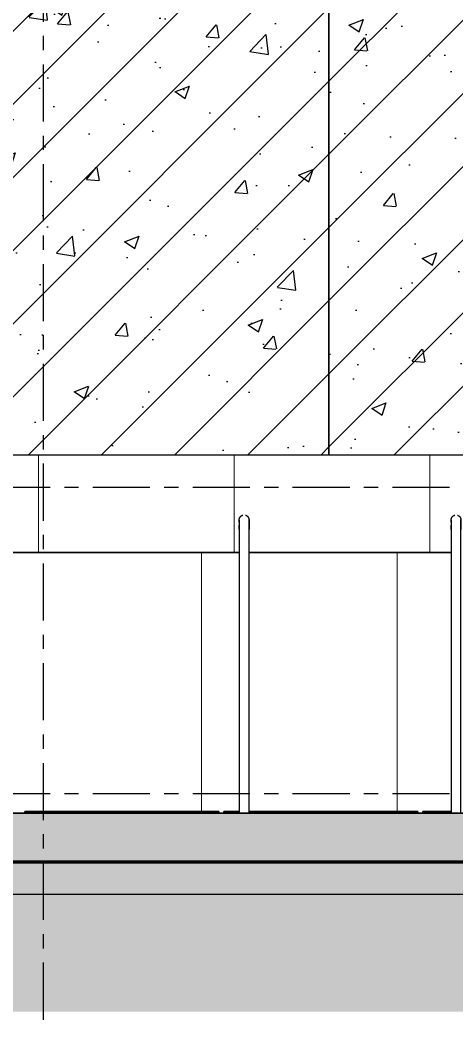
# Model space of a CAD drawing. Header units: millimetres. Extents: x -187664 to 435448, y -313239 to 299894.
# Drawn here: x 305119 to 306456, y 168324 to 171387 of the extents above; entities that cross this region are included whole.
import ezdxf
from ezdxf.enums import TextEntityAlignment as Align
from ezdxf.xclip import XClip

# ---------------------------------------------------------------- set-up
doc = ezdxf.new("R2010")
doc.units = ezdxf.units.MM
doc.header["$XCLIPFRAME"] = 0
doc.set_wipeout_variables(frame=1)
doc.linetypes.add('CENTER', pattern=[2, 1.25, -0.25, 0.25, -0.25])
doc.linetypes.add('TA_GL_000.70000', pattern=[1.925, 0.7, -0.175, 0.175, -0.175, 0.7])
for name, color, linetype in [('000 - 0_SYM_DWG_GRIDLINE_MAIN_COLOR_251', 7, 'Continuous'), ('000 - 0_SYM_DWG_SLOPE-SYM_TEXT_COLOR_3', 7, 'Continuous'), ('000 - CONCRETE_COL_CUT_COLOR_1', 7, 'Continuous'), ('000 - CONCRETE_COL_CUT_COLOR_5', 7, 'Continuous'), ('000 - CONCRETE_COL_HATCH_', 7, 'Continuous'), ('000 - CONCRETE_COL_WIPEOUT_', 7, 'Continuous'), ('000 - CONCRETE_PRECAST_MAIN_COLOR_1', 7, 'Continuous'), ('000 - CONCRETE_PRECAST_WIPEOUT_', 7, 'Continuous'), ('000 - EXISTING_BUILDING_MAIN_COLOR_251', 7, 'Continuous'), ('000 - EXISTING_BUILDING_WIPEOUT_', 7, 'Continuous'), ('000 - GRID', 7, 'CENTER')]:
    doc.layers.add(name, color=color, linetype=linetype)
doc.styles.add('ARIAL', font='arial.ttf')
doc.styles.add('TA', font='', dxfattribs={"height": 4.5})
doc.styles.get('TA').set_extended_font_data('Cordia New')

# ---------------------------------------------------------------- blocks, each defined once
blk = doc.blocks.new('DPA_Drainage Gutter_Landscape_Type A - DPA_Drainage Gutter_Landscape_Type A-20150989-2140-01 ENTRANCE 1 ELEVATION 1')
at = {"layer": '000 - EXISTING_BUILDING_MAIN_COLOR_251', "color": 7}
for p, q in [((-892344.7, 101455), (-892939.7, 101455)), ((-892939.7, 101455), (-892344.7, 101455)), ((-892939.7, 101450), (-892939.7, 101455)), ((-892939.7, 101450), (-892939.7, 101455)), ((-892932.7, 101455), (-892925.7, 101455)), ((-892925.7, 101455), (-892932.7, 101455)), ((-892932.7, 101455), (-892925.7, 101455)), ((-892925.7, 101455), (-892932.7, 101455)), ((-892932.7, 101455), (-892351.7, 101455)), ((-892351.7, 101455), (-892932.7, 101455)), ((-892932.7, 101455), (-892351.7, 101455)), ((-892351.7, 101455), (-892932.7, 101455)), ((-892918.7, 101455), (-892905.7, 101455)), ((-892905.7, 101455), (-892918.7, 101455)), ((-892918.7, 101455), (-892905.7, 101455)), ((-892905.7, 101455), (-892918.7, 101455)), ((-892898.7, 101455), (-892885.7, 101455)), ((-892885.7, 101455), (-892898.7, 101455)), ((-892898.7, 101455), (-892885.7, 101455)), ((-892885.7, 101455), (-892898.7, 101455)), ((-892878.7, 101455), (-892865.7, 101455)), ((-892865.7, 101455), (-892878.7, 101455)), ((-892878.7, 101455), (-892865.7, 101455)), ((-892865.7, 101455), (-892878.7, 101455)), ((-892858.7, 101455), (-892845.7, 101455)), ((-892845.7, 101455), (-892858.7, 101455)), ((-892858.7, 101455), (-892845.7, 101455)), ((-892845.7, 101455), (-892858.7, 101455)), ((-892838, 101455), (-892825.7, 101455)), ((-892825.7, 101455), (-892838, 101455)), ((-892838, 101455), (-892825.7, 101455)), ((-892825.7, 101455), (-892838, 101455)), ((-892818.7, 101455), (-892805.7, 101455)), ((-892805.7, 101455), (-892818.7, 101455)), ((-892818.7, 101455), (-892805.7, 101455)), ((-892805.7, 101455), (-892818.7, 101455)), ((-892798.7, 101455), (-892785.7, 101455)), ((-892785.7, 101455), (-892798.7, 101455)), ((-892798.7, 101455), (-892785.7, 101455)), ((-892785.7, 101455), (-892798.7, 101455)), ((-892778.7, 101455), (-892765.7, 101455)), ((-892765.7, 101455), (-892778.7, 101455)), ((-892778.7, 101455), (-892765.7, 101455)), ((-892765.7, 101455), (-892778.7, 101455)), ((-892758.7, 101455), (-892745.7, 101455)), ((-892745.7, 101455), (-892758.7, 101455)), ((-892758.7, 101455), (-892745.7, 101455)), ((-892745.7, 101455), (-892758.7, 101455)), ((-892738.7, 101455), (-892725.7, 101455)), ((-892725.7, 101455), (-892738.7, 101455)), ((-892738.7, 101455), (-892725.7, 101455)), ((-892725.7, 101455), (-892738.7, 101455)), ((-892718.7, 101455), (-892705.7, 101455)), ((-892705.7, 101455), (-892718.7, 101455)), ((-892718.7, 101455), (-892705.7, 101455)), ((-892705.7, 101455), (-892718.7, 101455)), ((-892698.7, 101455), (-892685.7, 101455)), ((-892685.7, 101455), (-892698.7, 101455)), ((-892698.7, 101455), (-892685.7, 101455)), ((-892685.7, 101455), (-892698.7, 101455)), ((-892678.7, 101455), (-892665.7, 101455)), ((-892665.7, 101455), (-892678.7, 101455)), ((-892678.7, 101455), (-892665.7, 101455)), ((-892665.7, 101455), (-892678.7, 101455)), ((-892658.7, 101455), (-892645.7, 101455)), ((-892645.7, 101455), (-892658.7, 101455)), ((-892658.7, 101455), (-892645.7, 101455)), ((-892645.7, 101455), (-892658.7, 101455)), ((-892638.7, 101455), (-892625.7, 101455)), ((-892625.7, 101455), (-892638.7, 101455)), ((-892638.7, 101455), (-892625.7, 101455)), ((-892625.7, 101455), (-892638.7, 101455)), ((-892618.7, 101455), (-892605.7, 101455)), ((-892605.7, 101455), (-892618.7, 101455)), ((-892618.7, 101455), (-892605.7, 101455)), ((-892605.7, 101455), (-892618.7, 101455)), ((-892598.7, 101455), (-892585.7, 101455)), ((-892585.7, 101455), (-892598.7, 101455)), ((-892598.7, 101455), (-892585.7, 101455)), ((-892585.7, 101455), (-892598.7, 101455)), ((-892578.7, 101455), (-892565.7, 101455)), ((-892565.7, 101455), (-892578.7, 101455)), ((-892578.7, 101455), (-892565.7, 101455)), ((-892565.7, 101455), (-892578.7, 101455)), ((-892558.7, 101455), (-892545.7, 101455)), ((-892545.7, 101455), (-892558.7, 101455)), ((-892558.7, 101455), (-892545.7, 101455)), ((-892545.7, 101455), (-892558.7, 101455)), ((-892538.7, 101455), (-892525.7, 101455)), ((-892525.7, 101455), (-892538.7, 101455)), ((-892538.7, 101455), (-892525.7, 101455)), ((-892525.7, 101455), (-892538.7, 101455)), ((-892518.7, 101455), (-892505.7, 101455)), ((-892505.7, 101455), (-892518.7, 101455)), ((-892518.7, 101455), (-892505.7, 101455)), ((-892505.7, 101455), (-892518.7, 101455)), ((-892498.7, 101455), (-892485.7, 101455)), ((-892485.7, 101455), (-892498.7, 101455)), ((-892498.7, 101455), (-892485.7, 101455)), ((-892485.7, 101455), (-892498.7, 101455)), ((-892478.7, 101455), (-892465.7, 101455)), ((-892465.7, 101455), (-892478.7, 101455)), ((-892478.7, 101455), (-892465.7, 101455)), ((-892465.7, 101455), (-892478.7, 101455)), ((-892458.7, 101455), (-892445.7, 101455)), ((-892445.7, 101455), (-892458.7, 101455)), ((-892458.7, 101455), (-892445.7, 101455)), ((-892445.7, 101455), (-892458.7, 101455)), ((-892438.7, 101455), (-892425.7, 101455)), ((-892425.7, 101455), (-892438.7, 101455)), ((-892438.7, 101455), (-892425.7, 101455)), ((-892425.7, 101455), (-892438.7, 101455)), ((-892418.7, 101455), (-892405.7, 101455)), ((-892405.7, 101455), (-892418.7, 101455)), ((-892418.7, 101455), (-892405.7, 101455)), ((-892405.7, 101455), (-892418.7, 101455)), ((-892398.7, 101455), (-892385.7, 101455)), ((-892385.7, 101455), (-892398.7, 101455)), ((-892398.7, 101455), (-892385.7, 101455)), ((-892385.7, 101455), (-892398.7, 101455)), ((-892378.7, 101455), (-892365.7, 101455)), ((-892365.7, 101455), (-892378.7, 101455)), ((-892378.7, 101455), (-892365.7, 101455)), ((-892365.7, 101455), (-892378.7, 101455)), ((-892358.7, 101455), (-892351.7, 101455)), ((-892351.7, 101455), (-892358.7, 101455)), ((-892358.7, 101455), (-892351.7, 101455)), ((-892351.7, 101455), (-892358.7, 101455)), ((-892344.7, 101455), (-892344.7, 101450)), ((-892344.7, 101450), (-892344.7, 101455)), ((-892282.4, 101455), (-892329.4, 101455)), ((-892329.4, 101455), (-892282.4, 101455)), ((-892329.4, 101450), (-892329.4, 101455)), ((-892329.4, 101450), (-892329.4, 101455)), ((-892322.4, 101455), (-892315.4, 101455)), ((-892315.4, 101455), (-892322.4, 101455)), ((-892322.4, 101455), (-892315.4, 101455)), ((-892315.4, 101455), (-892322.4, 101455)), ((-892322.4, 101455), (-892282.4, 101455)), ((-892282.4, 101455), (-892322.4, 101455)), ((-892322.4, 101455), (-892282.4, 101455)), ((-892282.4, 101455), (-892322.4, 101455)), ((-892308.4, 101455), (-892295.4, 101455)), ((-892295.4, 101455), (-892308.4, 101455)), ((-892308.4, 101455), (-892295.4, 101455)), ((-892295.4, 101455), (-892308.4, 101455)), ((-892288.4, 101455), (-892282.4, 101455)), ((-892282.4, 101455), (-892288.4, 101455)), ((-892288.4, 101455), (-892282.4, 101455)), ((-892282.4, 101455), (-892288.4, 101455)), ((-891734.4, 101455), (-892252.4, 101455)), ((-892252.4, 101455), (-891734.4, 101455)), ((-892252.4, 101455), (-891741.4, 101455)), ((-891741.4, 101455), (-892252.4, 101455)), ((-892252.4, 101455), (-891741.4, 101455)), ((-891741.4, 101455), (-892252.4, 101455)), ((-892248.4, 101455), (-892235.4, 101455)), ((-892235.4, 101455), (-892248.4, 101455)), ((-892248.4, 101455), (-892235.4, 101455)), ((-892235.4, 101455), (-892248.4, 101455)), ((-892228.4, 101455), (-892215.4, 101455)), ((-892215.4, 101455), (-892228.4, 101455)), ((-892228.4, 101455), (-892215.4, 101455)), ((-892215.4, 101455), (-892228.4, 101455)), ((-892208.4, 101455), (-892195.4, 101455)), ((-892195.4, 101455), (-892208.4, 101455)), ((-892208.4, 101455), (-892195.4, 101455)), ((-892195.4, 101455), (-892208.4, 101455)), ((-892188.4, 101455), (-892175.4, 101455)), ((-892175.4, 101455), (-892188.4, 101455)), ((-892188.4, 101455), (-892175.4, 101455)), ((-892175.4, 101455), (-892188.4, 101455)), ((-892168.4, 101455), (-892155.4, 101455)), ((-892155.4, 101455), (-892168.4, 101455)), ((-892168.4, 101455), (-892155.4, 101455)), ((-892155.4, 101455), (-892168.4, 101455)), ((-892148.4, 101455), (-892135.4, 101455)), ((-892135.4, 101455), (-892148.4, 101455)), ((-892148.4, 101455), (-892135.4, 101455)), ((-892135.4, 101455), (-892148.4, 101455)), ((-892128.4, 101455), (-892115.4, 101455)), ((-892115.4, 101455), (-892128.4, 101455)), ((-892128.4, 101455), (-892115.4, 101455)), ((-892115.4, 101455), (-892128.4, 101455)), ((-892108.4, 101455), (-892095.4, 101455)), ((-892095.4, 101455), (-892108.4, 101455)), ((-892108.4, 101455), (-892095.4, 101455)), ((-892095.4, 101455), (-892108.4, 101455)), ((-892088.4, 101455), (-892075.4, 101455)), ((-892075.4, 101455), (-892088.4, 101455)), ((-892088.4, 101455), (-892075.4, 101455)), ((-892075.4, 101455), (-892088.4, 101455)), ((-892068.4, 101455), (-892055.4, 101455)), ((-892055.4, 101455), (-892068.4, 101455)), ((-892068.4, 101455), (-892055.4, 101455)), ((-892055.4, 101455), (-892068.4, 101455)), ((-892048.4, 101455), (-892035.4, 101455)), ((-892035.4, 101455), (-892048.4, 101455)), ((-892048.4, 101455), (-892035.4, 101455)), ((-892035.4, 101455), (-892048.4, 101455)), ((-892028.4, 101455), (-892015.4, 101455)), ((-892015.4, 101455), (-892028.4, 101455)), ((-892028.4, 101455), (-892015.4, 101455)), ((-892015.4, 101455), (-892028.4, 101455)), ((-892008.4, 101455), (-891995.4, 101455)), ((-891995.4, 101455), (-892008.4, 101455)), ((-892008.4, 101455), (-891995.4, 101455)), ((-891995.4, 101455), (-892008.4, 101455)), ((-891988.4, 101455), (-891975.4, 101455)), ((-891975.4, 101455), (-891988.4, 101455)), ((-891988.4, 101455), (-891975.4, 101455)), ((-891975.4, 101455), (-891988.4, 101455)), ((-891968.4, 101455), (-891955.4, 101455)), ((-891955.4, 101455), (-891968.4, 101455)), ((-891968.4, 101455), (-891955.4, 101455)), ((-891955.4, 101455), (-891968.4, 101455)), ((-891948.4, 101455), (-891935.4, 101455)), ((-891935.4, 101455), (-891948.4, 101455)), ((-891948.4, 101455), (-891935.4, 101455)), ((-891935.4, 101455), (-891948.4, 101455)), ((-891928.4, 101455), (-891915.4, 101455)), ((-891915.4, 101455), (-891928.4, 101455)), ((-891928.4, 101455), (-891915.4, 101455)), ((-891915.4, 101455), (-891928.4, 101455)), ((-891908.4, 101455), (-891895.4, 101455)), ((-891895.4, 101455), (-891908.4, 101455)), ((-891908.4, 101455), (-891895.4, 101455)), ((-891895.4, 101455), (-891908.4, 101455)), ((-891888.4, 101455), (-891875.4, 101455)), ((-891875.4, 101455), (-891888.4, 101455)), ((-891888.4, 101455), (-891875.4, 101455)), ((-891875.4, 101455), (-891888.4, 101455)), ((-891868.4, 101455), (-891855.4, 101455)), ((-891855.4, 101455), (-891868.4, 101455)), ((-891868.4, 101455), (-891855.4, 101455)), ((-891855.4, 101455), (-891868.4, 101455)), ((-891848.4, 101455), (-891835.4, 101455)), ((-891835.4, 101455), (-891848.4, 101455)), ((-891848.4, 101455), (-891835.4, 101455)), ((-891835.4, 101455), (-891848.4, 101455)), ((-891828.4, 101455), (-891815.4, 101455)), ((-891815.4, 101455), (-891828.4, 101455)), ((-891828.4, 101455), (-891815.4, 101455)), ((-891815.4, 101455), (-891828.4, 101455)), ((-891808.4, 101455), (-891795.4, 101455)), ((-891795.4, 101455), (-891808.4, 101455)), ((-891808.4, 101455), (-891795.4, 101455)), ((-891795.4, 101455), (-891808.4, 101455)), ((-891788.4, 101455), (-891775.4, 101455)), ((-891775.4, 101455), (-891788.4, 101455)), ((-891788.4, 101455), (-891775.4, 101455)), ((-891775.4, 101455), (-891788.4, 101455)), ((-891768.4, 101455), (-891755.4, 101455)), ((-891755.4, 101455), (-891768.4, 101455)), ((-891768.4, 101455), (-891755.4, 101455)), ((-891755.4, 101455), (-891768.4, 101455)), ((-891748.4, 101455), (-891741.4, 101455)), ((-891741.4, 101455), (-891748.4, 101455)), ((-891748.4, 101455), (-891741.4, 101455)), ((-891741.4, 101455), (-891748.4, 101455)), ((-891734.4, 101455), (-891734.4, 101450)), ((-891734.4, 101450), (-891734.4, 101455)), ((-891632.4, 101455), (-891719.2, 101455)), ((-891719.2, 101455), (-891632.4, 101455)), ((-891719.2, 101450), (-891719.2, 101455)), ((-891719.2, 101450), (-891719.2, 101455)), ((-891712.2, 101455), (-891705.2, 101455)), ((-891705.2, 101455), (-891712.2, 101455)), ((-891712.2, 101455), (-891705.2, 101455)), ((-891705.2, 101455), (-891712.2, 101455)), ((-891712.2, 101455), (-891632.4, 101455)), ((-891632.4, 101455), (-891712.2, 101455)), ((-891712.2, 101455), (-891632.4, 101455)), ((-891632.4, 101455), (-891712.2, 101455)), ((-891698.2, 101455), (-891685.2, 101455)), ((-891685.2, 101455), (-891698.2, 101455)), ((-891698.2, 101455), (-891685.2, 101455)), ((-891685.2, 101455), (-891698.2, 101455)), ((-891678.2, 101455), (-891665.2, 101455)), ((-891665.2, 101455), (-891678.2, 101455)), ((-891678.2, 101455), (-891665.2, 101455)), ((-891665.2, 101455), (-891678.2, 101455)), ((-891658.2, 101455), (-891645.2, 101455)), ((-891645.2, 101455), (-891658.2, 101455)), ((-891658.2, 101455), (-891645.2, 101455)), ((-891645.2, 101455), (-891658.2, 101455)), ((-891638.2, 101455), (-891632.4, 101455)), ((-891632.4, 101455), (-891638.2, 101455)), ((-891638.2, 101455), (-891632.4, 101455)), ((-891632.4, 101455), (-891638.2, 101455))]:
    blk.add_line(p, q, dxfattribs=at)
blk = doc.blocks.new('DPA_U BICYCLE PARKING - DPA_U BICYCLE PARKING_650mm-5629965-2140-01 ENTRANCE 1 ELEVATION 1')
at = {"layer": '000 - EXISTING_BUILDING_MAIN_COLOR_251', "color": 7}
for p, q in [((-892282.4, 102320), (-892282.4, 101450)), ((-892252.4, 101450), (-892252.4, 102320)), ((-892344.7, 101450), (-892329.4, 101450)), ((-892267.4, 101450), (-892281.9, 101450)), ((-892281.9, 101450), (-892267.4, 101450)), ((-892267.4, 101450), (-892281.9, 101450)), ((-892281.9, 101450), (-892267.4, 101450)), ((-892267.4, 101450), (-892252.9, 101450)), ((-892252.9, 101450), (-892267.4, 101450)), ((-892267.4, 101450), (-892252.9, 101450)), ((-892252.9, 101450), (-892267.4, 101450))]:
    blk.add_line(p, q, dxfattribs=at)
at = {"layer": '000 - EXISTING_BUILDING_MAIN_COLOR_251', "color": 7, "flags": 128}
for points in [[(-892282.4, 102350), (-892282.4, 102350.6), (-892282.3, 102351.2), (-892282.3, 102351.8), (-892282.2, 102352.4), (-892282.1, 102353), (-892281.9, 102353.6), (-892281.8, 102354.1), (-892281.6, 102354.7), (-892281.4, 102355.3), (-892281.2, 102355.8), (-892280.9, 102356.4), (-892280.7, 102356.9), (-892280.4, 102357.5), (-892280.1, 102358), (-892279.8, 102358.5), (-892279.4, 102359), (-892279, 102359.4), (-892278.7, 102359.9), (-892278.2, 102360.3), (-892277.8, 102360.8), (-892277.4, 102361.2), (-892276.9, 102361.6), (-892276.5, 102361.9), (-892276, 102362.3), (-892275.5, 102362.6), (-892275, 102362.9), (-892274.4, 102363.2), (-892273.9, 102363.5), (-892273.4, 102363.8), (-892272.8, 102364), (-892272.2, 102364.2), (-892271.7, 102364.4), (-892271.1, 102364.5)], [(-892262.7, 102364.2), (-892262.1, 102364), (-892261.5, 102363.8), (-892261, 102363.6), (-892260.4, 102363.3), (-892259.9, 102363), (-892259.4, 102362.7), (-892258.9, 102362.4), (-892258.4, 102362), (-892257.9, 102361.7), (-892257.5, 102361.3), (-892257, 102360.9), (-892256.6, 102360.5), (-892256.2, 102360), (-892255.8, 102359.6), (-892255.4, 102359.1), (-892255.1, 102358.6), (-892254.8, 102358.1), (-892254.4, 102357.6), (-892254.1, 102357.1), (-892253.9, 102356.5), (-892253.6, 102356), (-892253.4, 102355.4), (-892253.2, 102354.9), (-892253, 102354.3), (-892252.8, 102353.7), (-892252.7, 102353.1), (-892252.6, 102352.5), (-892252.5, 102352), (-892252.4, 102351.4), (-892252.4, 102350.8), (-892252.4, 102350.2), (-892252.4, 102350)], [(-892282.4, 102343.1), (-892282.4, 102343.9), (-892282.4, 102344.6), (-892282.4, 102345.2), (-892282.4, 102345.9), (-892282.4, 102346.5), (-892282.4, 102347), (-892282.4, 102347.5), (-892282.4, 102348), (-892282.4, 102348.4), (-892282.4, 102348.7), (-892282.4, 102349.1), (-892282.4, 102349.3), (-892282.4, 102349.6), (-892282.4, 102349.7), (-892282.4, 102349.9), (-892282.4, 102350), (-892282.4, 102350)], [(-892282.4, 102350), (-892282.4, 102350), (-892282.4, 102349.9), (-892282.4, 102349.8), (-892282.4, 102349.6), (-892282.4, 102349.4), (-892282.4, 102349.1), (-892282.4, 102348.8), (-892282.4, 102348.5), (-892282.4, 102348.1), (-892282.4, 102347.6), (-892282.4, 102347.1), (-892282.4, 102346.6), (-892282.4, 102346), (-892282.4, 102345.4), (-892282.4, 102344.8), (-892282.4, 102344.1), (-892282.4, 102343.3), (-892282.4, 102342.6), (-892282.4, 102341.7), (-892282.4, 102340.9), (-892282.4, 102340), (-892282.4, 102339.1), (-892282.4, 102338.2), (-892282.4, 102337.2), (-892282.4, 102336.2), (-892282.4, 102335.2), (-892282.4, 102334.1), (-892282.4, 102333.1), (-892282.4, 102332), (-892282.4, 102330.9), (-892282.4, 102329.7), (-892282.4, 102328.6), (-892282.4, 102327.4), (-892282.4, 102326.3), (-892282.4, 102325.1), (-892282.4, 102323.9), (-892282.4, 102322.7), (-892282.4, 102321.5), (-892282.4, 102320.3), (-892282.4, 102320)], [(-892282.4, 102320), (-892282.4, 102321.2), (-892282.4, 102322.4), (-892282.4, 102323.6), (-892282.4, 102324.8), (-892282.4, 102326), (-892282.4, 102327.1), (-892282.4, 102328.3), (-892282.4, 102329.4), (-892282.4, 102330.6), (-892282.4, 102331.7), (-892282.4, 102332.8), (-892282.4, 102333.9)], [(-892252.4, 102350), (-892252.4, 102350), (-892252.4, 102349.9), (-892252.4, 102349.8), (-892252.4, 102349.6), (-892252.4, 102349.4), (-892252.4, 102349.1), (-892252.4, 102348.8), (-892252.4, 102348.5), (-892252.4, 102348.1), (-892252.4, 102347.6), (-892252.4, 102347.1), (-892252.4, 102346.6), (-892252.4, 102346), (-892252.4, 102345.4), (-892252.4, 102344.8), (-892252.4, 102344.1), (-892252.4, 102343.3), (-892252.4, 102342.6), (-892252.4, 102341.7), (-892252.4, 102340.9), (-892252.4, 102340), (-892252.4, 102339.1), (-892252.4, 102338.2), (-892252.4, 102337.2), (-892252.4, 102336.2), (-892252.4, 102335.2), (-892252.4, 102334.1), (-892252.4, 102333.1), (-892252.4, 102332), (-892252.4, 102330.9), (-892252.4, 102329.7), (-892252.4, 102328.6), (-892252.4, 102327.4), (-892252.4, 102326.3), (-892252.4, 102325.1), (-892252.4, 102323.9), (-892252.4, 102322.7), (-892252.4, 102321.5), (-892252.4, 102320.3), (-892252.4, 102320)], [(-892252.4, 102320), (-892252.4, 102321.2), (-892252.4, 102322.4), (-892252.4, 102323.6), (-892252.4, 102324.8), (-892252.4, 102326), (-892252.4, 102327.1), (-892252.4, 102328.3), (-892252.4, 102329.4), (-892252.4, 102330.6), (-892252.4, 102331.7), (-892252.4, 102332.8), (-892252.4, 102333.9), (-892252.4, 102334.9), (-892252.4, 102335.9), (-892252.4, 102336.9), (-892252.4, 102337.9), (-892252.4, 102338.9), (-892252.4, 102339.8), (-892252.4, 102340.7), (-892252.4, 102341.5), (-892252.4, 102342.3), (-892252.4, 102343.1), (-892252.4, 102343.9), (-892252.4, 102344.6), (-892252.4, 102345.2), (-892252.4, 102345.9), (-892252.4, 102346.5), (-892252.4, 102347), (-892252.4, 102347.5), (-892252.4, 102348), (-892252.4, 102348.4), (-892252.4, 102348.7), (-892252.4, 102349.1), (-892252.4, 102349.3), (-892252.4, 102349.6), (-892252.4, 102349.7), (-892252.4, 102349.9), (-892252.4, 102350), (-892252.4, 102350)]]:
    blk.add_lwpolyline(points, dxfattribs=at)
blk = doc.blocks.new('DPA_U BICYCLE PARKING - DPA_U BICYCLE PARKING_650mm-V150-2140-01 ENTRANCE 1 ELEVATION 1')
at = {"layer": '000 - EXISTING_BUILDING_MAIN_COLOR_251', "color": 7}
for p, q in [((-891632.4, 102320), (-891632.4, 101450)), ((-891602.4, 101450), (-891602.4, 102320)), ((-891734.4, 101450), (-891719.2, 101450)), ((-891617.4, 101450), (-891631.9, 101450)), ((-891631.9, 101450), (-891617.4, 101450)), ((-891617.4, 101450), (-891631.9, 101450)), ((-891631.9, 101450), (-891617.4, 101450)), ((-891617.4, 101450), (-891602.9, 101450)), ((-891602.9, 101450), (-891617.4, 101450)), ((-891617.4, 101450), (-891602.9, 101450)), ((-891602.9, 101450), (-891617.4, 101450))]:
    blk.add_line(p, q, dxfattribs=at)
at = {"layer": '000 - EXISTING_BUILDING_MAIN_COLOR_251', "color": 7, "flags": 128}
for points in [[(-891632.4, 102350), (-891632.4, 102350.6), (-891632.3, 102351.2), (-891632.3, 102351.8), (-891632.2, 102352.4), (-891632.1, 102353), (-891631.9, 102353.6), (-891631.8, 102354.1), (-891631.6, 102354.7), (-891631.4, 102355.3), (-891631.2, 102355.8), (-891630.9, 102356.4), (-891630.7, 102356.9), (-891630.4, 102357.5), (-891630.1, 102358), (-891629.8, 102358.5), (-891629.4, 102359), (-891629, 102359.4), (-891628.7, 102359.9), (-891628.2, 102360.3), (-891627.8, 102360.8), (-891627.4, 102361.2), (-891626.9, 102361.6), (-891626.5, 102361.9), (-891626, 102362.3), (-891625.5, 102362.6), (-891625, 102362.9), (-891624.4, 102363.2), (-891623.9, 102363.5), (-891623.4, 102363.8), (-891622.8, 102364), (-891622.2, 102364.2), (-891621.7, 102364.4), (-891621.1, 102364.5)], [(-891612.7, 102364.2), (-891612.1, 102364), (-891611.5, 102363.8), (-891611, 102363.6), (-891610.4, 102363.3), (-891609.9, 102363), (-891609.4, 102362.7), (-891608.9, 102362.4), (-891608.4, 102362), (-891607.9, 102361.7), (-891607.5, 102361.3), (-891607, 102360.9), (-891606.6, 102360.5), (-891606.2, 102360), (-891605.8, 102359.6), (-891605.4, 102359.1), (-891605.1, 102358.6), (-891604.8, 102358.1), (-891604.4, 102357.6), (-891604.1, 102357.1), (-891603.9, 102356.5), (-891603.6, 102356), (-891603.4, 102355.4), (-891603.2, 102354.9), (-891603, 102354.3), (-891602.8, 102353.7), (-891602.7, 102353.1), (-891602.6, 102352.5), (-891602.5, 102352), (-891602.4, 102351.4), (-891602.4, 102350.8), (-891602.4, 102350.2), (-891602.4, 102350)], [(-891632.4, 102343.1), (-891632.4, 102343.9), (-891632.4, 102344.6), (-891632.4, 102345.2), (-891632.4, 102345.9), (-891632.4, 102346.5), (-891632.4, 102347), (-891632.4, 102347.5), (-891632.4, 102348), (-891632.4, 102348.4), (-891632.4, 102348.7), (-891632.4, 102349.1), (-891632.4, 102349.3), (-891632.4, 102349.6), (-891632.4, 102349.7), (-891632.4, 102349.9), (-891632.4, 102350), (-891632.4, 102350)], [(-891632.4, 102350), (-891632.4, 102350), (-891632.4, 102349.9), (-891632.4, 102349.8), (-891632.4, 102349.6), (-891632.4, 102349.4), (-891632.4, 102349.1), (-891632.4, 102348.8), (-891632.4, 102348.5), (-891632.4, 102348.1), (-891632.4, 102347.6), (-891632.4, 102347.1), (-891632.4, 102346.6), (-891632.4, 102346), (-891632.4, 102345.4), (-891632.4, 102344.8), (-891632.4, 102344.1), (-891632.4, 102343.3), (-891632.4, 102342.6), (-891632.4, 102341.7), (-891632.4, 102340.9), (-891632.4, 102340), (-891632.4, 102339.1), (-891632.4, 102338.2), (-891632.4, 102337.2), (-891632.4, 102336.2), (-891632.4, 102335.2), (-891632.4, 102334.1), (-891632.4, 102333.1), (-891632.4, 102332), (-891632.4, 102330.9), (-891632.4, 102329.7), (-891632.4, 102328.6), (-891632.4, 102327.4), (-891632.4, 102326.3), (-891632.4, 102325.1), (-891632.4, 102323.9), (-891632.4, 102322.7), (-891632.4, 102321.5), (-891632.4, 102320.3), (-891632.4, 102320)], [(-891632.4, 102320), (-891632.4, 102321.2), (-891632.4, 102322.4), (-891632.4, 102323.6), (-891632.4, 102324.8), (-891632.4, 102326), (-891632.4, 102327.1), (-891632.4, 102328.3), (-891632.4, 102329.4), (-891632.4, 102330.6), (-891632.4, 102331.7), (-891632.4, 102332.8), (-891632.4, 102333.9)], [(-891602.4, 102350), (-891602.4, 102350), (-891602.4, 102349.9), (-891602.4, 102349.8), (-891602.4, 102349.6), (-891602.4, 102349.4), (-891602.4, 102349.1), (-891602.4, 102348.8), (-891602.4, 102348.5), (-891602.4, 102348.1), (-891602.4, 102347.6), (-891602.4, 102347.1), (-891602.4, 102346.6), (-891602.4, 102346), (-891602.4, 102345.4), (-891602.4, 102344.8), (-891602.4, 102344.1), (-891602.4, 102343.3), (-891602.4, 102342.6), (-891602.4, 102341.7), (-891602.4, 102340.9), (-891602.4, 102340), (-891602.4, 102339.1), (-891602.4, 102338.2), (-891602.4, 102337.2), (-891602.4, 102336.2), (-891602.4, 102335.2), (-891602.4, 102334.1), (-891602.4, 102333.1), (-891602.4, 102332), (-891602.4, 102330.9), (-891602.4, 102329.7), (-891602.4, 102328.6), (-891602.4, 102327.4), (-891602.4, 102326.3), (-891602.4, 102325.1), (-891602.4, 102323.9), (-891602.4, 102322.7), (-891602.4, 102321.5), (-891602.4, 102320.3), (-891602.4, 102320)], [(-891602.4, 102320), (-891602.4, 102321.2), (-891602.4, 102322.4), (-891602.4, 102323.6), (-891602.4, 102324.8), (-891602.4, 102326), (-891602.4, 102327.1), (-891602.4, 102328.3), (-891602.4, 102329.4), (-891602.4, 102330.6), (-891602.4, 102331.7), (-891602.4, 102332.8), (-891602.4, 102333.9), (-891602.4, 102334.9), (-891602.4, 102335.9), (-891602.4, 102336.9), (-891602.4, 102337.9), (-891602.4, 102338.9), (-891602.4, 102339.8), (-891602.4, 102340.7), (-891602.4, 102341.5), (-891602.4, 102342.3), (-891602.4, 102343.1), (-891602.4, 102343.9), (-891602.4, 102344.6), (-891602.4, 102345.2), (-891602.4, 102345.9), (-891602.4, 102346.5), (-891602.4, 102347), (-891602.4, 102347.5), (-891602.4, 102348), (-891602.4, 102348.4), (-891602.4, 102348.7), (-891602.4, 102349.1), (-891602.4, 102349.3), (-891602.4, 102349.6), (-891602.4, 102349.7), (-891602.4, 102349.9), (-891602.4, 102350), (-891602.4, 102350)]]:
    blk.add_lwpolyline(points, dxfattribs=at)
blk = doc.blocks.new('*U4921')
at = {"color": 7}
blk.add_wipeout([(0, 0), (1500, 0), (1500, 3000), (0, 3000)], dxfattribs=at).dxf.layer = '000 - CONCRETE_PRECAST_WIPEOUT_'
at = {"layer": '000 - CONCRETE_COL_HATCH_'}
h = blk.add_hatch(dxfattribs=at)
h.set_pattern_fill('ANSI31')
h.set_pattern_definition([(45, (1531882.3, 697678.04), (-112.253202, 112.253202), [])])
h.paths.add_polyline_path([(0, 0), (1500, 0), (1500, 3000), (0, 3000)])
h = blk.add_hatch(dxfattribs=at)
h.set_pattern_fill('AR-CONC', scale=0.05)
h.set_pattern_definition([(50, (1531882.3, 695178.04), (455.46167, -39.84771), [47.625, -523.875]), (355, (1531882.3, 695178.04), (-88.10855, 477.64211), [38.1, -419.10146]), (100.451445, (1531920.25, 695174.7), (367.35312, 437.79438), [40.47502, -445.22561]), (46.1842, (1531882.3, 695305.04), (677.6976, -105.10582), [71.4375, -785.8125]), (96.635558, (1531938.8, 695296.3), (593.51034, 618.5653), [60.71256, -667.83902]), (351.18415, (1531882.3, 695305.04), (593.51034, 618.5653), [57.14992, -628.64933]), (21, (1531945.8, 695273.3), (379.03598, -255.662995), [47.625, -523.875]), (326, (1531945.8, 695273.3), (154.50507, 460.46992), [38.1, -419.1]), (71.451445, (1531977.4, 695252), (533.54105, 204.80692), [40.47502, -445.22484]), (37.5, (1531882.3, 695178.04), (7.721508, 211.387597), [0, -414.02, 0, -425.45, 0, -420.6875]), (7.5, (1531882.3, 695178.04), (167.049156, 250.451437), [0, -242.57, 0, -404.495, 0, -160.3375]), (327.5, (1531740.69, 695178.04), (338.976488, -14.32186), [0, -158.75, 0, -495.3, 0, -657.225]), (317.5, (1531677.2, 695178.04), (370.322953, 63.56623), [0, -206.375, 0, -328.93, 0, -466.725])])
h.paths.add_polyline_path([(0, 0), (1500, 0), (1500, 3000), (0, 3000)])
at = {"layer": '000 - CONCRETE_PRECAST_MAIN_COLOR_1', "color": 7}
blk.add_lwpolyline([(0, 0), (1500, 0), (1500, 3000), (0, 3000)], close=True, dxfattribs=at)
blk = doc.blocks.new('*U4967')
at = {"layer": '000 - CONCRETE_COL_HATCH_'}
h = blk.add_hatch(dxfattribs=at)
h.set_pattern_fill('AR-CONC', scale=0.04)
h.set_pattern_definition([(50, (194562.637, -877569.876), (7.28738676, -0.63756342), [0.762, -8.382]), (355, (194562.637, -877569.876), (-1.40973686, 7.64227381), [0.6096, -6.705623367]), (100.4514447, (194563.244, -877569.929), (5.877649884, 7.004710076), [0.64760035, -7.123609784]), (46.1842, (194562.637, -877567.844), (10.84316164, -1.68169312), [1.143, -12.573]), (96.6355576, (194563.541, -877567.984), (9.49616536, 9.89704498), [0.97140093, -10.68542433]), (351.1841512, (194562.637, -877567.844), (9.49616536, 9.89704498), [0.91439868, -10.05838928]), (21, (194563.653, -877568.352), (6.06457565, -4.090607927), [0.762, -8.382]), (326, (194563.653, -877568.352), (2.472081134, 7.367518645), [0.6096, -6.7056]), (71.451445, (194564.1584, -877568.6926), (8.53665677, 3.276910755), [0.64760035, -7.123597504]), (37.5, (194562.637, -877569.8757), (0.12354413, 3.382201555), [0, -6.62432, 0, -6.8072, 0, -6.731]), (7.5, (194562.637, -877569.8757), (2.6727865, 4.007222993), [0, -3.88112, 0, -6.47192, 0, -2.5654]), (327.5, (194560.3713, -877569.8757), (5.423623807, -0.22914976), [0, -2.54, 0, -7.9248, 0, -10.5156]), (317.5, (194559.3553, -877569.8757), (5.925167255, 1.017059641), [0, -3.302, 0, -5.26288, 0, -7.4676])])
h.paths.add_polyline_path([(0, 0), (99377.6, 0), (99377.6, 300), (-267.5, 300), (-285.6, 299), (-303.5, 296.1), (-320.9, 291.2), (-337.6, 284.2), (-353.2, 275.1), (-367.3, 263.9), (-379.4, 250.4), (-388.8, 235), (-394.8, 217.9), (-396.9, 200), (-396.9, -917.6), (0, -913.9)])
at = {"layer": '000 - CONCRETE_COL_CUT_COLOR_1', "color": 7, "lineweight": -2}
for points in [[(0, 0), (99377.6, 0)], [(99377.6, 300), (-267.5, 300)]]:
    blk.add_lwpolyline(points, dxfattribs=at)
blk = doc.blocks.new('*U4973')
at = {"layer": '000 - CONCRETE_COL_HATCH_'}
h = blk.add_hatch(dxfattribs=at)
h.set_pattern_fill('EARTH', scale=0.5, angle=45)
h.set_pattern_definition([(45, (80451.9618, -870810.918), (0, 4.49012806), [3.175, -3.175]), (45, (80451.12, -870810.076), (0, 4.49012806), [3.175, -3.175]), (45, (80450.278, -870809.234), (0, 4.49012806), [3.175, -3.175]), (135, (80450.278, -870808.673), (-4.49012806, 0), [3.175, -3.175]), (135, (80451.12, -870807.831), (-4.49012806, 0), [3.175, -3.175]), (135, (80451.9618, -870806.989), (-4.49012806, 0), [3.175, -3.175])])
h.paths.add_polyline_path([(0, 0), (40226, 0), (40226, -458.8), (0, -458.8)])
blk = doc.blocks.new('C-1-PP19-AR-2140-01-D_20260610-100004_ELEVATION_1_EXBOT')
at = {"layer": '000 - EXISTING_BUILDING_MAIN_COLOR_251', "color": 7}
for p, q in [((-5523.9, 101300), (8070.6, 101300)), ((8070.6, 101300), (-5523.9, 101300)), ((46986.8, 101200), (-10512.1, 101200))]:
    blk.add_line(p, q, dxfattribs=at)
at = {"layer": '000 - EXISTING_BUILDING_MAIN_COLOR_251', "color": 7, "lineweight": 100}
blk.add_line((8070.6, 101300), (-5523.9, 101300), dxfattribs=at)
at = {"color": 7}
blk.add_wipeout([(-1600, 101450), (26375, 101450), (26375, 105550), (-1600, 105550)], dxfattribs=at).dxf.layer = '000 - EXISTING_BUILDING_WIPEOUT_'
at = {"layer": '000 - EXISTING_BUILDING_MAIN_COLOR_251', "lineweight": 9}
h = blk.add_hatch(dxfattribs=at)
h.set_pattern_fill('FP_26', style=0, pattern_type=2)
h.set_pattern_definition([(90, (12875, 101450), (-1500, 9e-14), [])])
h.paths.add_polyline_path([(-1600, 102550), (8124.5, 102550), (9755, 103376.5), (9755, 105550), (-1600, 105550), (-1600, 102735)])
h.paths.add_polyline_path([(9479.3, 102550), (9755, 102550), (9755, 103083.9), (9479.3, 102944.1), (9479.3, 102735)])
h.paths.add_polyline_path([(9405, 102550), (9405, 102906.5), (8859.3, 102629.9), (8860.1, 102550), (9365.4, 102550)])
h.paths.add_polyline_path([(8208.6, 102550), (8485, 102550), (8485.9, 102589.3), (8500, 102589.3), (8500, 102697.7), (8242.4, 102567.1)])
h.paths.add_polyline_path([(8535, 102550), (8617.7, 102550), (8810.7, 102647.8), (8810.7, 102736.4), (8825.3, 102736.4), (8826.3, 102756.4), (8844.7, 102756.4), (8845.3, 102736.4), (8859.3, 102736.4), (8859.3, 102672.5), (9405, 102949.2), (9405.9, 103060.7), (9420, 103060.7), (9420, 103164.1), (8845, 102872.6), (8844.7, 102763.8), (8842.1, 102759.4), (8832.3, 102756.8), (8827.4, 102760.1), (8825.3, 102763.8), (8825, 102785.4), (8825, 102862.5), (8520, 102707.9), (8520, 102589.3), (8535, 102589.3), (8535, 102576.5)])
h.paths.add_polyline_path([(8810.7, 102550), (8810.7, 102605.2), (8701.8, 102550), (8803.9, 102550)])
h.paths.add_polyline_path([(9479.3, 102986.7), (9755, 103126.5), (9755, 103333.9), (9465, 103186.3), (9464.7, 103078.1), (9462.1, 103073.6), (9452.4, 103071.1), (9447.4, 103074.4), (9445.3, 103078.1), (9445, 103099.7), (9444.7, 103176.6), (9440, 103174.2), (9440, 103060.7), (9445.3, 103060.7), (9446.3, 103070.7), (9464.7, 103070.7), (9465.3, 103050.7), (9479.3, 103050.7)])
h.paths.add_polyline_path([(4725, 104350), (4525, 104350), (4525, 104550), (4725, 104550)])
h.paths.add_polyline_path([(-1012.5, 104350), (-1212.5, 104350), (-1212.5, 104550), (-1012.5, 104550)])
h.paths.add_polyline_path([(1725, 104350), (1525, 104350), (1525, 104550), (1725, 104550)])
h.paths.add_polyline_path([(7525, 104350), (7525, 104550), (7725, 104550), (7725, 104350)])
h = blk.add_hatch(dxfattribs=at)
h.set_pattern_fill('FP_17', style=0, pattern_type=2)
h.set_pattern_definition([(90, (-1425, 102550), (-600, 4e-14), [])])
h.paths.add_polyline_path([(-1400, 102250), (600, 102250), (600.8, 102350.4), (601.9, 102355.3), (602.4, 102356.6), (605.9, 102360.9), (610.1, 102363.5), (611.4, 102364.5), (618.9, 102364.5), (619.8, 102363.1), (624.3, 102360.7), (628.5, 102355.7), (629, 102347.2), (629.9, 102326.9), (630, 102309), (630, 102250), (1250, 102250), (1250.8, 102350.4), (1252.4, 102355.4), (1252.4, 102356.6), (1255.9, 102360.9), (1260.1, 102363.5), (1261.4, 102364.5), (1268.9, 102364.5), (1269.8, 102363.1), (1274.3, 102360.7), (1278.5, 102355.7), (1279, 102347.2), (1279.9, 102326.9), (1280, 102309), (1280, 102250), (1900, 102250), (1900.8, 102350.4), (1902.4, 102355.4), (1902.4, 102356.6), (1905.9, 102360.9), (1910.1, 102363.5), (1911.4, 102364.5), (1918.9, 102364.5), (1919.8, 102363.1), (1924.3, 102360.7), (1928.5, 102355.7), (1929, 102347.2), (1929.9, 102326.9), (1930, 102309), (1930, 102250), (2550, 102250), (2550.8, 102350.4), (2552.4, 102355.4), (2552.4, 102356.6), (2555.9, 102360.9), (2560.1, 102363.5), (2561.4, 102364.5), (2568.9, 102364.5), (2569.8, 102363.1), (2574.3, 102360.7), (2578.5, 102355.7), (2579, 102347.2), (2579.9, 102326.9), (2580, 102309), (2580, 102250), (3200, 102250), (3200.8, 102350.4), (3202.4, 102355.4), (3202.4, 102356.6), (3205.9, 102360.9), (3210.1, 102363.5), (3211.4, 102364.5), (3218.9, 102364.5), (3219.8, 102363.1), (3224.3, 102360.7), (3228.5, 102355.7), (3229, 102347.2), (3229.9, 102326.9), (3230, 102310.2), (3230, 102250), (7375.7, 102250), (7358.4, 102300.2), (7355, 102321.4), (7363.8, 102351.7), (7373.4, 102365.3), (7379.1, 102371), (7388.1, 102376.8), (7402.6, 102383.9), (7424, 102388), (7524.9, 102388), (7524.9, 102450), (7475, 102450), (7475, 102550), (-1400, 102550), (-1400, 102418)])
h.paths.add_polyline_path([(7424, 102350), (7424, 102350.7), (7422.3, 102349.9)])
h.paths.add_polyline_path([(7416.1, 102250), (7524.9, 102250), (7524.5, 102350), (7420.5, 102348.9), (7405.5, 102343.9), (7394.3, 102326.7), (7396.1, 102305.2), (7416.1, 102250)])
h.paths.add_polyline_path([(7394.3, 102308.2), (7394.9, 102308.4), (7394.2, 102308.4)])
h = blk.add_hatch(dxfattribs=at)
h.set_pattern_fill('FP_16', style=0, pattern_type=2)
h.set_pattern_definition([(90, (9875, 101450), (-600, 4e-14), [])])
h.paths.add_polyline_path([(537.7, 101450), (552.9, 101450), (552.9, 101455), (600, 101455), (600, 102250), (-1600, 102250), (-1599.2, 101450), (-1565, 101450.6), (-1565, 101452), (-1135, 101452), (-1135, 101450), (-1115, 101450), (-1115, 101452), (-685, 101452), (-685, 101450), (-667.5, 101450), (-667.5, 101455), (-72.5, 101455), (-72.5, 101450), (-57.3, 101450), (-57.3, 101455), (537.7, 101455)])
h.paths.add_polyline_path([(7250.1, 101450), (7265.3, 101450), (7265.3, 101455), (7475, 101455), (7474, 102100.1), (7454.4, 102101), (7444.9, 102106.2), (7442.4, 102110.9), (7428.2, 102122), (7413.1, 102147.3), (7375.7, 102250), (3230, 102250), (3230, 101455), (3588.8, 101455), (3588.8, 101450), (3604, 101450), (3604, 101455), (4199, 101455), (4199, 101450), (4214.2, 101450), (4214.2, 101455), (4809.2, 101455), (4809.2, 101450), (4824.4, 101450), (4824.4, 101455), (5419.4, 101455), (5419.4, 101450), (5434.6, 101450), (5434.9, 101455), (6029.6, 101455), (6029.6, 101450), (6044.9, 101450), (6044.9, 101455), (6639.9, 101455), (6639.9, 101450), (6655.1, 101450), (6655.1, 101455), (7250.1, 101455)])
h.paths.add_polyline_path([(1147.9, 101450), (1163.1, 101450), (1163.1, 101455), (1250, 101455), (1250, 102250), (630, 102250), (630, 101455), (1147.9, 101455)])
h.paths.add_polyline_path([(1758.1, 101450), (1773.4, 101450), (1773.4, 101455), (1900, 101455), (1900, 102250), (1280, 102250), (1280, 101455), (1758.1, 101455)])
h.paths.add_polyline_path([(2368.4, 101450), (2383.6, 101450), (2383.6, 101455), (2550, 101455), (2550, 102250), (1930, 102250), (1930, 101455), (2368.4, 101455)])
h.paths.add_polyline_path([(2978.6, 101450), (2993.8, 101450), (2993.8, 101455), (3200, 101455), (3200, 102250), (2580, 102250), (2580, 101455), (2978.6, 101455)])
h.paths.add_polyline_path([(4761, 101850), (4675, 101850), (4675, 102050), (4875, 102050), (4875, 101850)])
h.paths.add_polyline_path([(-1303.3, 101850), (-1325, 101850), (-1325, 102050), (-1125, 102050), (-1125, 101850)])
h.paths.add_polyline_path([(1675, 101850), (1675, 102050), (1875, 102050), (1875, 101850), (1841.2, 101850)])
h.paths.add_polyline_path([(7475, 102139.2), (7475, 102250), (7416.1, 102250), (7451.7, 102155.6), (7461.2, 102143.5), (7474.8, 102139.2)])
h = blk.add_hatch(dxfattribs=at)
h.set_pattern_fill('FP_1', style=0, pattern_type=2)
h.set_pattern_definition([(50, (38538.46, 0), (728.7365, -63.7558), [76.2, -838.2]), (355, (38538.5, 0), (-140.9716, 764.2276), [60.96, -670.56]), (100.451, (38599.2, -5.3), (587.77, 700.4668), [64.76, -712.36]), (46.184, (38538.5, 203.2), (1084.316, -168.171), [114.3, -1257.3]), (96.636, (38628.8, 189.2), (949.61, 989.71), [97.14, -1068.54]), (351.184, (38538.5, 203.2), (949.62, 989.701), [91.44, -1005.84]), (21, (38640.06, 152.4), (606.458, -409.0606), [76.2, -838.2]), (326, (38640.1, 152.4), (247.2083, 736.753), [60.96, -670.56]), (71.451, (38690.6, 118.3), (853.6683, 327.6855), [64.76, -712.36]), (37.5, (38538.46, 0), (12.3547, 338.2201), [33.528, -628.904, 33.528, -647.192, -673.1]), (37.5, (38538.46, 0), (12.3547, 338.2201), [-1343.152, 33.528, -639.572]), (7.5, (38538.46, 0), (267.2789, 400.7221), [33.528, -354.584, 33.528, -613.664, -256.54]), (7.5, (38538.46, 0), (267.2789, 400.7221), [-1035.304, 33.528, -223.012]), (327.5, (38311.9, 0), (542.3633, -22.91534), [33.528, -220.472, 33.528, -758.952, -1051.56]), (327.5, (38311.9, 0), (542.3633, -22.91534), [-1046.48, 33.528, -1018.032]), (317.5, (38210.3, 0), (592.517, 101.7071), [33.528, -296.672, 33.528, -492.76, -746.76]), (317.5, (38210.3, 0), (592.517, 101.7071), [-856.488, 33.528, -713.232])])
h.paths.add_polyline_path([(-5983.3, 101300), (43705.4, 101300), (43705.4, 101450), (-5983.3, 101450)])
at = {"layer": '000 - EXISTING_BUILDING_MAIN_COLOR_251', "color": 7}
for p, q in [((8124.5, 102550), (-1600, 102550)), ((-1600, 102550), (8124.5, 102550)), ((8124.5, 102550), (-1400, 102550)), ((-1400, 102550), (8124.5, 102550)), ((-1600, 102250), (600, 102250)), ((600, 102250), (-1600, 102250)), ((-1400, 102250), (600, 102250)), ((600, 102250), (-1400, 102250)), ((630, 102250), (1250, 102250)), ((1250, 102250), (630, 102250)), ((630, 102250), (1250, 102250)), ((1250, 102250), (630, 102250)), ((-1600, 101450), (7627, 101450)), ((-57.3, 101450), (-72.5, 101450)), ((-57.3, 101450), (-72.5, 101450)), ((-72.5, 101450), (-57.3, 101450)), ((552.9, 101450), (537.7, 101450)), ((552.9, 101450), (537.7, 101450)), ((537.7, 101450), (552.9, 101450)), ((1163.1, 101450), (1147.9, 101450)), ((1163.1, 101450), (1147.9, 101450)), ((1147.9, 101450), (1163.1, 101450))]:
    blk.add_line(p, q, dxfattribs=at)
at = {"layer": '000 - EXISTING_BUILDING_MAIN_COLOR_251', "color": 7, "lineweight": 25}
blk.add_line((43705.4, 101450), (-5983.3, 101450), dxfattribs=at)
at = {"layer": '000 - EXISTING_BUILDING_MAIN_COLOR_251', "color": 7}
for name in ['DPA_U BICYCLE PARKING - DPA_U BICYCLE PARKING_650mm-5629965-2140-01 ENTRANCE 1 ELEVATION 1', 'DPA_U BICYCLE PARKING - DPA_U BICYCLE PARKING_650mm-V150-2140-01 ENTRANCE 1 ELEVATION 1', 'DPA_Drainage Gutter_Landscape_Type A - DPA_Drainage Gutter_Landscape_Type A-20150989-2140-01 ENTRANCE 1 ELEVATION 1']:
    blk.add_blockref(name, (892882.4, 0), dxfattribs=at)
at = {"layer": '000 - CONCRETE_COL_CUT_COLOR_5', "color": 7}
blk.add_blockref('*U4973', (-5983.3, 101300), dxfattribs=at)
at = {"layer": '000 - CONCRETE_PRECAST_MAIN_COLOR_1', "color": 7}
blk.add_blockref('*U4921', (875, 102550), dxfattribs=at)
at = {"layer": '000 - CONCRETE_COL_CUT_COLOR_5', "color": 7, "xscale": 0.5, "yscale": 0.5, "zscale": 0.5}
blk.add_blockref('*U4967', (-5983.3, 101300), dxfattribs=at)
at = {"layer": '000 - CONCRETE_PRECAST_MAIN_COLOR_1', "color": 7}
blk.add_blockref('*U4921', (-625, 102550), dxfattribs=at)
blk = doc.blocks.new('*U4936')
at = {"layer": '000 - 0_SYM_DWG_GRIDLINE_MAIN_COLOR_251', "color": 7, "linetype": 'ByBlock', "ltscale": 5}
blk.add_line((20, 0), (-355.735, 0), dxfattribs=at)
at = {"layer": '000 - 0_SYM_DWG_GRIDLINE_MAIN_COLOR_251', "color": 7}
blk.add_point((0, 0), dxfattribs=at)
at = {"color": 7, "style": 'TA', "flags": 1}
blk.add_attdef('LOCATION', (6, -6), '', height=4.5, rotation=270, dxfattribs=at)
at = {"layer": '000 - 0_SYM_DWG_SLOPE-SYM_TEXT_COLOR_3', "color": 7, "style": 'ARIAL'}
blk.add_attdef('GRID-HEAD', text='', height=4, rotation=90, dxfattribs=at).set_placement((40, 0), align=Align.MIDDLE_CENTER)
blk = doc.blocks.new('*U4935')
at = {"layer": '000 - 0_SYM_DWG_GRIDLINE_MAIN_COLOR_251', "color": 7, "linetype": 'ByBlock', "ltscale": 5}
blk.add_line((20, 0), (-674.447, 0), dxfattribs=at)
at = {"color": 7, "style": 'TA', "flags": 1}
blk.add_attdef('LOCATION', (6, -6), '', height=4.5, rotation=270, dxfattribs=at)

msp = doc.modelspace()

# ---------------------------------------------------------------- block references
at = {"color": 7}
ref = msp.add_blockref('C-1-PP19-AR-2140-01-D_20260610-100004_ELEVATION_1_EXBOT', (305191.107, 67502.983), dxfattribs=at)
XClip(ref).set_block_clipping_path([(-3830, 99551.072312549), (30600.5439267242, 118300)])

# ---------------------------------------------------------------- next in the draw order: block references
at = {"layer": '000 - GRID', "color": 7, "linetype": 'TA_GL_000.70000', "xscale": 50.00000000000004, "yscale": 50.00000000000004, "zscale": 50.00000000000004}
for name, p, rotation in [('*U4936', (305191.107, 169012.983), 270), ('*U4935', (302361.107, 169952.983), 180), ('*U4935', (302361.107, 169012.983), 180)]:
    msp.add_blockref(name, p, dxfattribs=dict(at, rotation=rotation))

doc.saveas('drawing.dxf')
